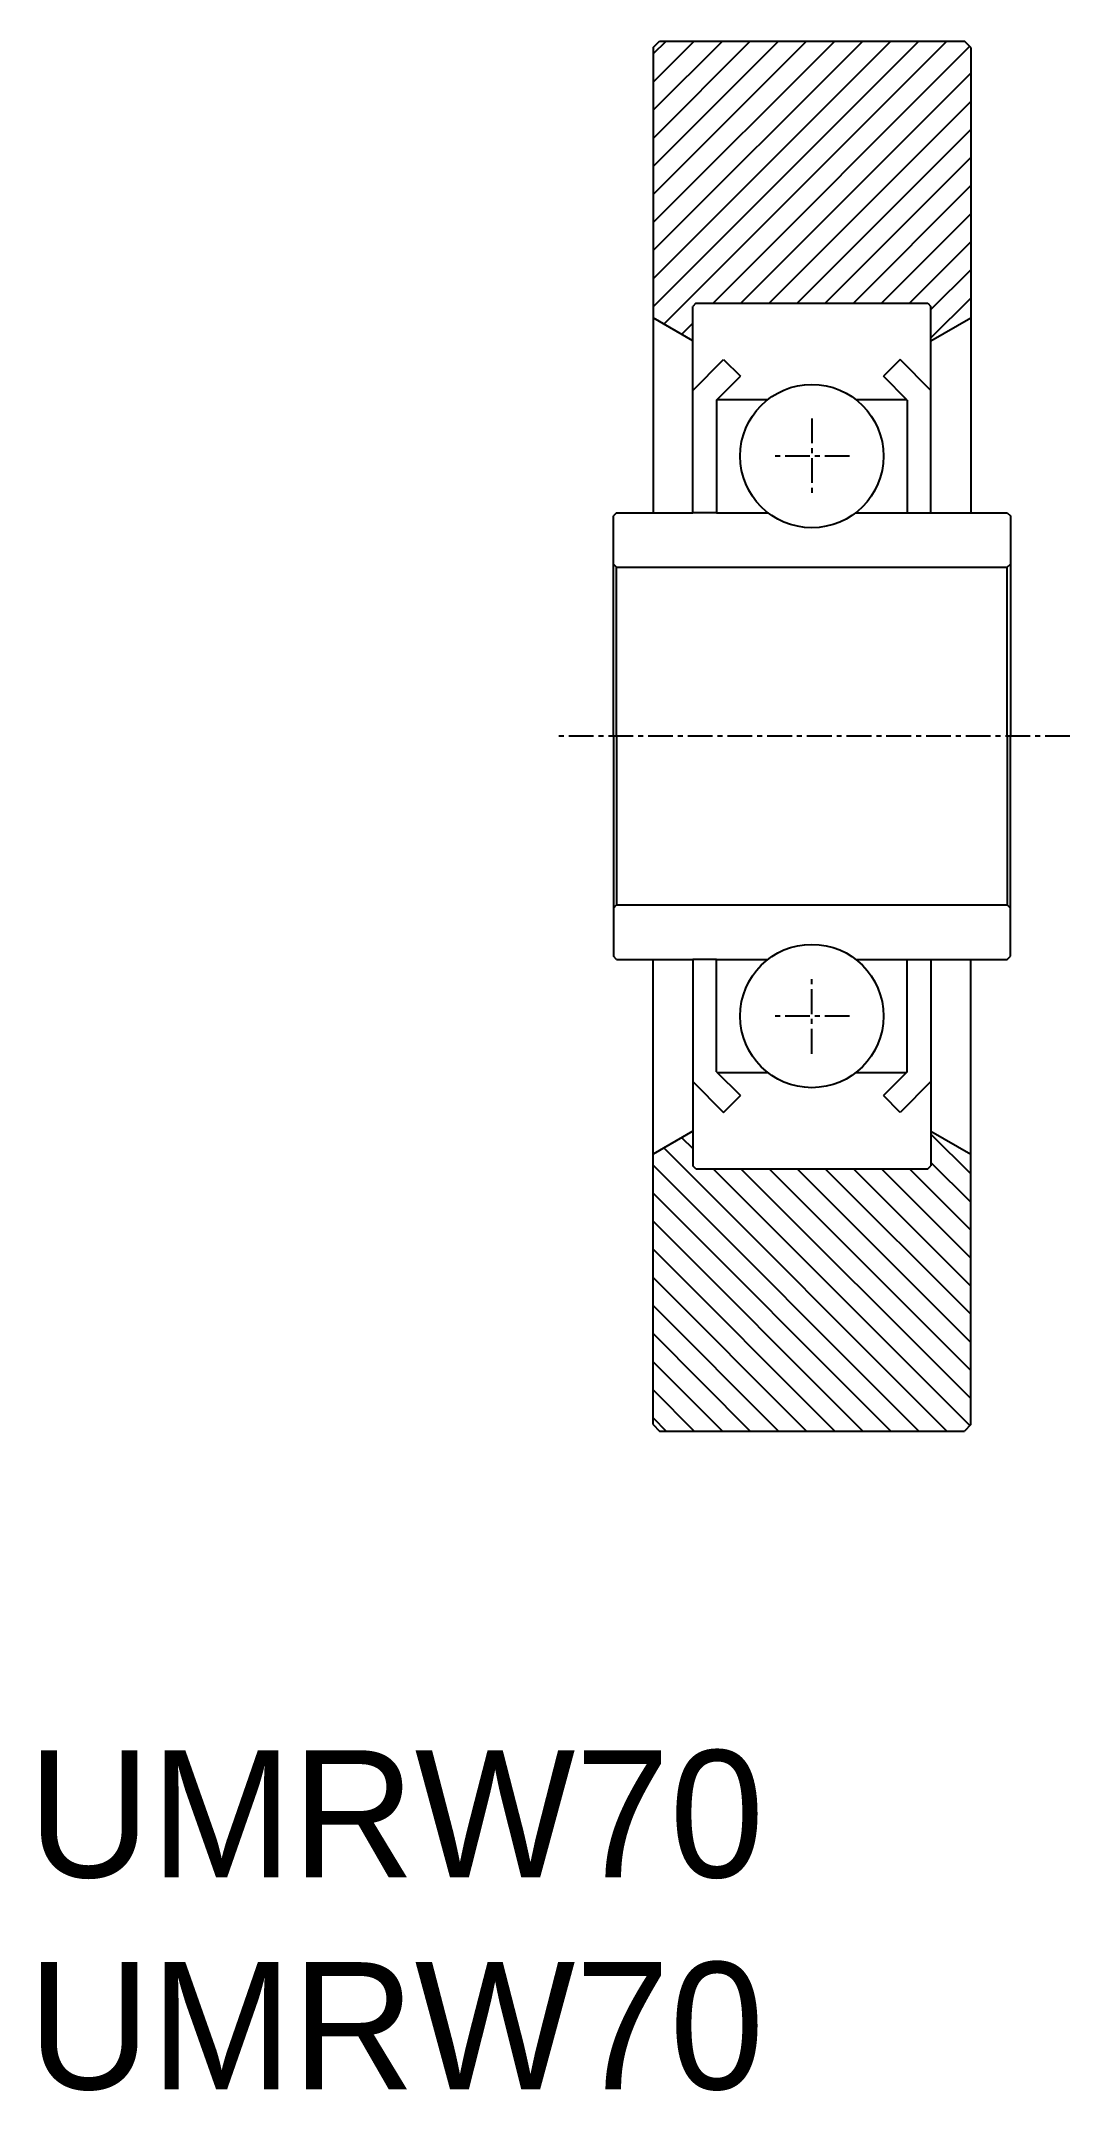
# Model space of a CAD drawing. Extents: x -67 to -16, y -20 to 83.
import ezdxf

# ---------------------------------------------------------------- set-up
doc = ezdxf.new("R2010")
doc.units = 0
doc.linetypes.add('CENTER', pattern=[2, 1.25, -0.25, 0.25, -0.25])
doc.layers.get('0').update_dxf_attribs({"linetype": 'CONTINUOUS'})
doc.layers.add('CENTER', color=1, linetype='CENTER')

# ---------------------------------------------------------------- blocks, each defined once
blk = doc.blocks.new('*U2')
for p in [(-68.15, -9.69), (-68.15, -20.36)]:
    blk.add_text('UMRW70', height=6.4).set_placement(p)
blk = doc.blocks.new('*X5')
at = {"color": 0, "linetype": 'CONTINUOUS'}
for p, q in [((-36.66, 69.41), (-23.27, 82.79)), ((-36.66, 70.82), (-24.69, 82.79)), ((-36.66, 72.24), (-26.1, 82.79)), ((-36.66, 73.65), (-27.51, 82.79)), ((-36.66, 75.07), (-28.93, 82.79)), ((-36.66, 76.48), (-30.34, 82.79)), ((-36.66, 77.89), (-31.76, 82.79)), ((-36.66, 79.31), (-33.17, 82.79)), ((-36.66, 80.72), (-34.59, 82.79)), ((-36.66, 82.14), (-36, 82.79)), ((-36.12, 68.54), (-21.86, 82.79)), ((-33.64, 69.59), (-20.71, 82.53)), ((-32.23, 69.59), (-20.66, 81.17)), ((-30.81, 69.59), (-20.66, 79.75)), ((-29.4, 69.59), (-20.66, 78.34)), ((-27.99, 69.59), (-20.66, 76.92)), ((-26.57, 69.59), (-20.66, 75.51)), ((-25.16, 69.59), (-20.66, 74.09)), ((-23.74, 69.59), (-20.66, 72.68)), ((-22.66, 69.27), (-20.66, 71.27)), ((-22.66, 67.85), (-20.66, 69.85)), ((-35.22, 68.02), (-34.66, 68.58))]:
    blk.add_line(p, q, dxfattribs=at)
blk = doc.blocks.new('*X6')
at = {"color": 0, "linetype": 'CONTINUOUS'}
for p, q in [((-36.12, 27.05), (-21.86, 12.79)), ((-35.22, 27.57), (-34.66, 27.01)), ((-22.66, 27.74), (-20.66, 25.74)), ((-36.66, 26.18), (-23.27, 12.79)), ((-33.64, 25.99), (-20.71, 13.06)), ((-32.23, 25.99), (-20.66, 14.42)), ((-30.81, 25.99), (-20.66, 15.84)), ((-29.4, 25.99), (-20.66, 17.25)), ((-27.99, 25.99), (-20.66, 18.67)), ((-26.57, 25.99), (-20.66, 20.08)), ((-25.16, 25.99), (-20.66, 21.49)), ((-23.74, 25.99), (-20.66, 22.91)), ((-22.66, 26.32), (-20.66, 24.32)), ((-36.66, 24.77), (-24.69, 12.79)), ((-36.66, 23.35), (-26.1, 12.79)), ((-36.66, 21.94), (-27.51, 12.79)), ((-36.66, 20.52), (-28.93, 12.79)), ((-36.66, 19.11), (-30.34, 12.79)), ((-36.66, 17.7), (-31.76, 12.79)), ((-36.66, 16.28), (-33.17, 12.79)), ((-36.66, 14.87), (-34.59, 12.79)), ((-36.66, 13.45), (-36, 12.79))]:
    blk.add_line(p, q, dxfattribs=at)

msp = doc.modelspace()

# ---------------------------------------------------------------- linework, layer by layer
at = {"color": 7, "linetype": 'CONTINUOUS'}
for p, q in [((-36.66, 82.47), (-36.34, 82.79)), ((-36.34, 82.79), (-20.98, 82.79)), ((-20.66, 82.47), (-20.98, 82.79)), ((-36.66, 82.47), (-36.66, 59.04)), ((-20.66, 82.47), (-20.66, 59.04)), ((-34.5, 69.59), (-34.66, 69.43)), ((-34.66, 65.2), (-34.66, 69.43)), ((-34.5, 69.59), (-22.82, 69.59)), ((-22.82, 69.59), (-22.66, 69.43)), ((-22.66, 65.2), (-22.66, 69.43)), ((-34.66, 67.69), (-36.66, 68.85)), ((-22.66, 67.69), (-20.66, 68.85)), ((-34.66, 65.2), (-33.11, 66.76)), ((-33.11, 66.76), (-32.26, 65.91)), ((-24.21, 66.76), (-25.06, 65.91)), ((-22.66, 65.2), (-24.21, 66.76)), ((-34.66, 59.04), (-34.66, 65.2)), ((-33.46, 64.71), (-32.26, 65.91)), ((-23.86, 64.71), (-25.06, 65.91)), ((-22.66, 59.04), (-22.66, 65.2)), ((-33.46, 64.71), (-33.46, 59.04)), ((-33.42, 64.74), (-30.87, 64.74)), ((-26.44, 64.74), (-23.9, 64.74)), ((-23.86, 64.71), (-23.86, 59.04)), ((-38.5, 59.04), (-38.66, 58.88)), ((-38.66, 56.29), (-38.66, 58.88)), ((-38.5, 59.04), (-34.66, 59.04)), ((-33.46, 59.04), (-34.66, 59.04)), ((-33.46, 59.04), (-30.87, 59.04)), ((-26.44, 59.04), (-23.86, 59.04)), ((-23.86, 59.04), (-22.66, 59.04)), ((-22.66, 59.04), (-18.82, 59.04)), ((-18.82, 59.04), (-18.66, 58.88)), ((-18.66, 58.88), (-18.66, 56.29)), ((-38.5, 56.29), (-38.66, 56.45)), ((-38.66, 47.79), (-38.66, 56.29)), ((-38.5, 47.79), (-38.5, 56.29)), ((-38.5, 56.29), (-18.82, 56.29)), ((-18.82, 56.29), (-18.66, 56.45)), ((-18.82, 47.79), (-18.82, 56.29)), ((-18.66, 56.29), (-18.66, 47.79)), ((-38.66, 47.79), (-38.66, 39.29)), ((-38.5, 47.79), (-38.5, 39.29)), ((-18.82, 47.79), (-18.82, 39.29)), ((-18.66, 39.29), (-18.66, 47.79)), ((-38.66, 39.29), (-38.66, 36.7)), ((-38.5, 39.29), (-38.66, 39.13)), ((-38.5, 39.29), (-18.82, 39.29)), ((-18.82, 39.29), (-18.66, 39.13)), ((-18.66, 36.7), (-18.66, 39.29)), ((-38.5, 36.54), (-38.66, 36.7)), ((-38.5, 36.54), (-34.66, 36.54)), ((-36.66, 13.11), (-36.66, 36.54)), ((-33.46, 36.54), (-34.66, 36.54)), ((-34.66, 36.54), (-34.66, 30.39)), ((-33.46, 36.54), (-30.87, 36.54)), ((-33.46, 30.88), (-33.46, 36.54)), ((-26.44, 36.54), (-23.86, 36.54)), ((-23.86, 36.54), (-22.66, 36.54)), ((-23.86, 30.88), (-23.86, 36.54)), ((-22.66, 36.54), (-18.82, 36.54)), ((-22.66, 36.54), (-22.66, 30.39)), ((-20.66, 13.11), (-20.66, 36.54)), ((-18.82, 36.54), (-18.66, 36.7)), ((-34.66, 30.39), (-34.66, 26.15)), ((-34.66, 30.39), (-33.11, 28.83)), ((-33.46, 30.88), (-32.26, 29.68)), ((-33.42, 30.84), (-30.87, 30.84)), ((-26.44, 30.84), (-23.9, 30.84)), ((-23.86, 30.88), (-25.06, 29.68)), ((-22.66, 30.39), (-24.21, 28.83)), ((-22.66, 30.39), (-22.66, 26.15)), ((-33.11, 28.83), (-32.26, 29.68)), ((-24.21, 28.83), (-25.06, 29.68)), ((-34.66, 27.89), (-36.66, 26.74)), ((-22.66, 27.89), (-20.66, 26.74)), ((-34.5, 25.99), (-34.66, 26.15)), ((-34.5, 25.99), (-22.82, 25.99)), ((-22.82, 25.99), (-22.66, 26.15)), ((-36.66, 13.11), (-36.34, 12.79)), ((-36.34, 12.79), (-20.98, 12.79)), ((-20.66, 13.11), (-20.98, 12.79))]:
    msp.add_line(p, q, dxfattribs=at)
for centre in [(-28.66, 61.89), (-28.66, 33.69)]:
    msp.add_circle(centre, 3.61, dxfattribs=at)
at = {"layer": 'CENTER', "color": 1, "linetype": 'CENTER'}
for p, q in [((-28.66, 63.79), (-28.66, 59.99)), ((-26.76, 61.89), (-30.56, 61.89)), ((-15.66, 47.79), (-41.66, 47.79)), ((-28.66, 31.79), (-28.66, 35.59)), ((-26.76, 33.69), (-30.56, 33.69))]:
    msp.add_line(p, q, dxfattribs=at)

# ---------------------------------------------------------------- block references
at = {"color": 3, "linetype": 'CONTINUOUS'}
for name in ['*X5', '*X6']:
    msp.add_blockref(name, (0, 0), dxfattribs=at)
at = {"color": 7, "linetype": 'CONTINUOUS'}
msp.add_blockref('*U2', (0, 0), dxfattribs=at)

doc.saveas('drawing.dxf')
